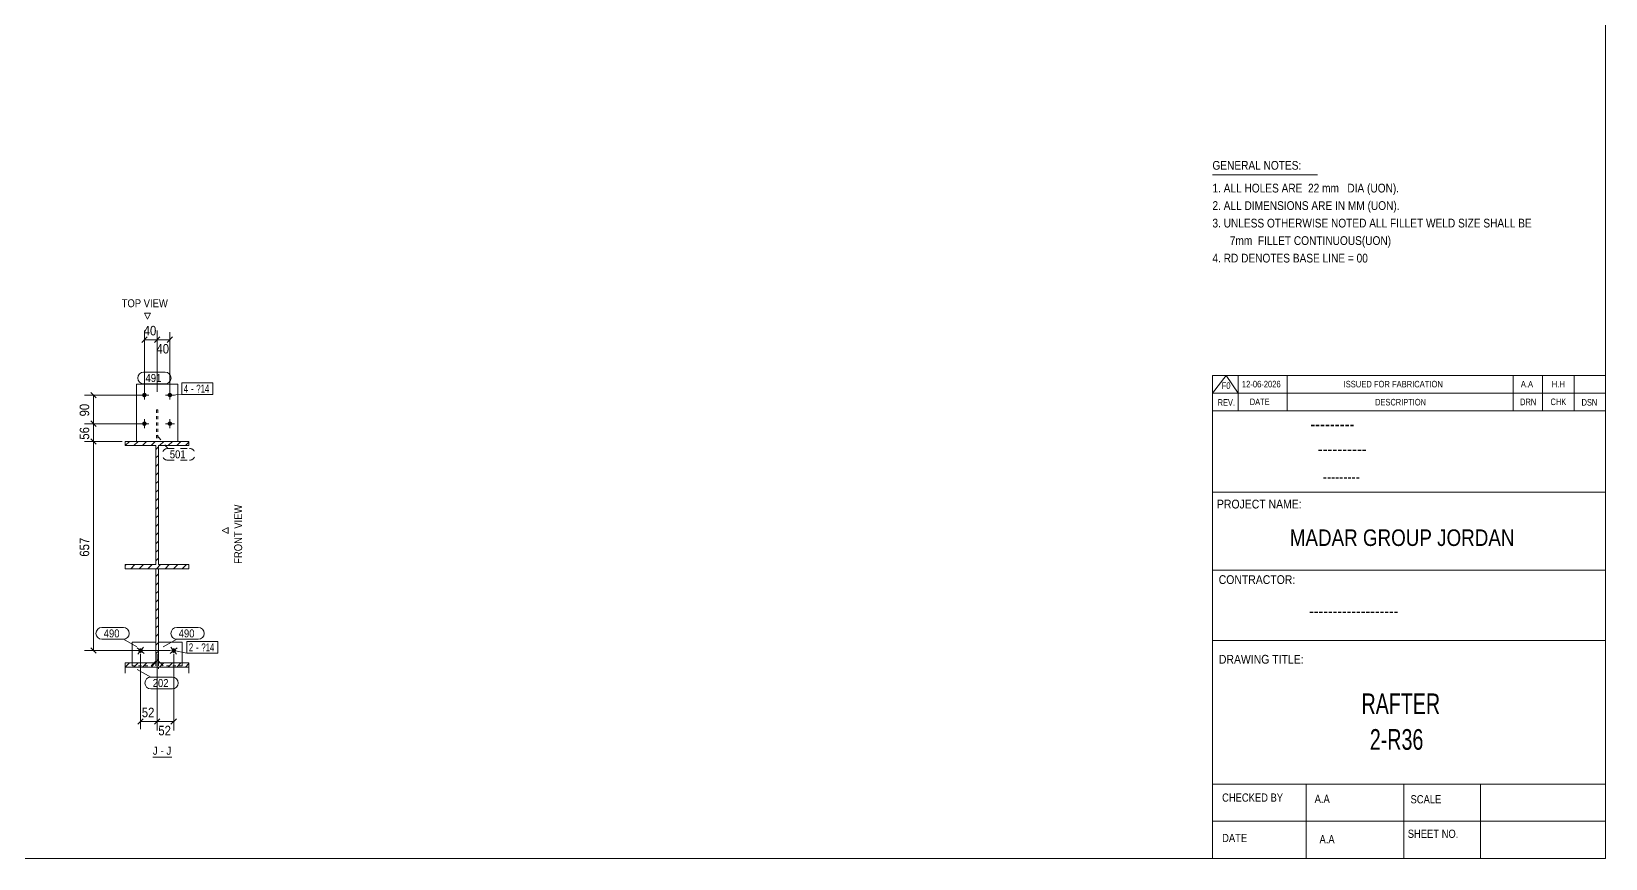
# Model space of a CAD drawing. Header units: millimetres. Extents: x 2 to 1174, y 1 to 825.
# Drawn here: x 679.4 to 1174, y 5 to 264.9 of the extents above; entities that cross this region are included whole.
import ezdxf

# ---------------------------------------------------------------- set-up
doc = ezdxf.new("R2010")
doc.units = ezdxf.units.MM
for name, pattern in [('XKITLINE00', [0]), ('XKITLINE01', [4, 1, -1, 1, -1]), ('XKITLINE02', [4, 2, -2])]:
    doc.linetypes.add(name, pattern=pattern)
for name, color, linetype, lineweight in [('Bolt', 3, 'Continuous', 0), ('BoltMark', 7, 'Continuous', 0), ('Dimensions', 7, 'Continuous', 0), ('DrawingSheet', 5, 'Continuous', 0), ('OtherObjectType', 7, 'Continuous', 0), ('Part', 2, 'Continuous', 0), ('PartMark', 7, 'Continuous', 0)]:
    doc.layers.add(name, color=color, linetype=linetype, lineweight=lineweight)
doc.styles.add('@ARIAL_UNICODE_MS_BOLD', font='ARIAL.TTF')
doc.styles.add('ARIAL', font='ARIAL.TTF')
doc.styles.add('ARIAL_NARROW', font='ARIALN.TTF')
doc.styles.add('COMIC_SANS_MS_BOLD', font='COMICBD.TTF')
doc.styles.add('SWIS721_EX_BT', font='ARIAL.TTF')
doc.styles.add('SWISSE', font='ARIAL.TTF')

# ---------------------------------------------------------------- blocks, each defined once
blk = doc.blocks.new('*A6')
at = {"layer": 'Part', "color": 7, "linetype": 'XKITLINE00', "lineweight": 0}
for p, q in [((708.93, 134.76), (710.23, 136.06)), ((708.93, 134.76), (708.93, 134.76)), ((711.62, 134.76), (712.92, 136.06)), ((714.31, 134.76), (715.61, 136.06)), ((717.01, 134.76), (718.31, 136.06)), ((718.53, 133.59), (719.33, 134.39)), ((719.7, 134.76), (721, 136.06)), ((722.4, 134.76), (723.7, 136.06)), ((725.09, 134.76), (726.39, 136.06)), ((727.79, 134.76), (728.93, 135.9)), ((718.53, 130.89), (719.33, 131.69)), ((718.53, 128.2), (719.33, 129)), ((718.53, 125.5), (719.33, 126.3)), ((718.53, 122.81), (719.33, 123.61)), ((718.53, 120.12), (719.33, 120.92)), ((718.53, 117.42), (719.33, 118.22)), ((718.53, 114.73), (719.33, 115.53)), ((718.53, 112.03), (719.33, 112.83)), ((718.53, 109.34), (719.33, 110.14)), ((718.53, 106.65), (719.33, 107.45)), ((718.53, 103.95), (719.33, 104.75)), ((718.53, 101.26), (719.33, 102.06)), ((718.53, 98.56), (719.33, 99.36)), ((708.93, 97.05), (709.24, 97.36)), ((710.64, 96.06), (711.94, 97.36)), ((713.33, 96.06), (714.63, 97.36)), ((716.03, 96.06), (717.33, 97.36)), ((718.72, 96.06), (720.02, 97.36)), ((721.41, 96.06), (722.71, 97.36)), ((724.11, 96.06), (725.41, 97.36)), ((726.8, 96.06), (728.1, 97.36))]:
    blk.add_line(p, q, dxfattribs=at)
blk = doc.blocks.new('*A7')
at = {"layer": 'Part', "color": 7, "linetype": 'XKITLINE00', "lineweight": 0}
for p, q in [((719.33, 94.45), (718.53, 93.65)), ((719.33, 91.75), (718.53, 90.95)), ((719.33, 89.06), (718.53, 88.26)), ((719.33, 86.36), (718.53, 85.56)), ((719.33, 83.67), (718.53, 82.87)), ((719.33, 80.98), (718.53, 80.18)), ((719.33, 78.28), (718.53, 77.48)), ((719.33, 75.59), (718.53, 74.79)), ((719.33, 72.89), (718.53, 72.09)), ((719.33, 70.2), (718.53, 69.4)), ((710.25, 66.51), (708.93, 65.19)), ((712.94, 66.51), (711.62, 65.19)), ((715.64, 66.51), (714.31, 65.19)), ((718.33, 66.51), (717.01, 65.19)), ((719.33, 67.51), (718.53, 66.71)), ((721.03, 66.51), (719.7, 65.19)), ((723.72, 66.51), (722.4, 65.19)), ((726.41, 66.51), (725.09, 65.19)), ((728.93, 66.33), (727.79, 65.19))]:
    blk.add_line(p, q, dxfattribs=at)
blk = doc.blocks.new('*A176')
at = {"layer": 'Bolt'}
blk.add_hatch(color=3, dxfattribs=at).paths.add_polyline_path([(713.27, 69.81), (713.24, 69.83), (713.22, 69.86), (713.2, 69.88), (713.18, 69.91), (713.16, 69.93), (713.14, 69.96), (713.12, 69.99), (713.1, 70.02), (713.09, 70.05), (713.07, 70.09), (713.06, 70.12), (713.05, 70.15), (713.04, 70.18), (713.04, 70.22), (713.03, 70.25), (713.03, 70.29), (713.03, 70.32), (713.03, 70.35), (713.03, 70.39), (713.03, 70.42), (713.04, 70.46), (713.04, 70.49), (713.05, 70.52), (713.06, 70.56), (713.07, 70.59), (713.09, 70.62), (713.1, 70.65), (713.12, 70.68), (713.13, 70.71), (713.15, 70.74), (713.17, 70.77), (713.2, 70.8), (713.22, 70.82), (713.24, 70.84), (713.27, 70.87), (713.3, 70.89), (713.32, 70.91), (713.35, 70.93), (713.38, 70.95), (713.41, 70.96), (713.44, 70.98), (713.47, 70.99), (713.51, 71), (713.54, 71.01), (713.57, 71.02), (713.61, 71.03), (713.64, 71.03), (713.67, 71.04), (713.71, 71.04), (713.74, 71.04), (713.78, 71.04), (713.81, 71.03), (713.85, 71.03), (713.88, 71.02), (713.91, 71.01), (713.95, 71), (713.98, 70.99), (714.01, 70.98), (714.04, 70.96), (714.07, 70.95), (714.1, 70.93), (714.13, 70.91), (714.16, 70.89), (714.18, 70.87), (714.21, 70.85), (714.23, 70.82), (714.26, 70.8), (714.28, 70.77), (714.3, 70.74), (714.32, 70.71), (714.34, 70.68), (714.35, 70.65), (714.37, 70.62), (714.38, 70.59), (714.39, 70.56), (714.4, 70.53), (714.41, 70.49), (714.42, 70.46), (714.42, 70.43), (714.42, 70.39), (714.43, 70.36), (714.43, 70.32), (714.42, 70.29), (714.42, 70.25), (714.42, 70.22), (714.41, 70.19), (714.4, 70.15), (714.39, 70.12), (714.38, 70.09), (714.37, 70.06), (714.35, 70.03), (714.34, 69.99), (714.32, 69.97), (714.3, 69.94), (714.28, 69.91), (714.26, 69.88), (714.23, 69.86), (714.21, 69.83), (714.18, 69.81), (714.16, 69.79), (714.13, 69.77), (714.1, 69.75), (714.07, 69.73), (714.04, 69.71), (714.01, 69.7), (713.98, 69.69), (713.95, 69.67), (713.91, 69.66), (713.88, 69.66), (713.85, 69.65), (713.81, 69.64), (713.78, 69.64), (713.75, 69.64), (713.71, 69.64), (713.68, 69.64), (713.64, 69.64), (713.61, 69.65), (713.57, 69.66), (713.54, 69.66), (713.51, 69.67), (713.48, 69.69), (713.44, 69.7), (713.41, 69.71), (713.38, 69.73), (713.35, 69.75), (713.32, 69.77), (713.3, 69.79)], flags=17)
at = {"layer": 'Bolt', "color": 3, "linetype": 'XKITLINE00', "lineweight": 0}
for p, q in [((714.83, 69.48), (712.62, 71.2)), ((712.87, 69.23), (714.59, 71.44))]:
    blk.add_line(p, q, dxfattribs=at)
blk = doc.blocks.new('*A177')
at = {"layer": 'Bolt'}
for points in [[(715.63, 150.63), (715.62, 150.59), (715.62, 150.56), (715.61, 150.53), (715.61, 150.49), (715.6, 150.46), (715.59, 150.43), (715.57, 150.39), (715.56, 150.36), (715.54, 150.33), (715.53, 150.3), (715.51, 150.27), (715.49, 150.25), (715.47, 150.22), (715.45, 150.19), (715.42, 150.17), (715.4, 150.14), (715.37, 150.12), (715.34, 150.1), (715.32, 150.08), (715.29, 150.06), (715.26, 150.05), (715.23, 150.03), (715.19, 150.02), (715.16, 150), (715.13, 149.99), (715.1, 149.98), (715.06, 149.98), (715.03, 149.97), (715, 149.97), (714.96, 149.96), (714.93, 149.96), (714.89, 149.96), (714.86, 149.97), (714.82, 149.97), (714.79, 149.98), (714.76, 149.98), (714.72, 149.99), (714.69, 150), (714.66, 150.02), (714.63, 150.03), (714.6, 150.05), (714.57, 150.06), (714.54, 150.08), (714.51, 150.1), (714.48, 150.12), (714.46, 150.14), (714.43, 150.17), (714.41, 150.19), (714.39, 150.22), (714.36, 150.25), (714.34, 150.27), (714.33, 150.3), (714.31, 150.33), (714.29, 150.36), (714.28, 150.39), (714.27, 150.43), (714.26, 150.46), (714.25, 150.49), (714.24, 150.53), (714.23, 150.56), (714.23, 150.59), (714.23, 150.63), (714.23, 150.66), (714.23, 150.7), (714.23, 150.73), (714.23, 150.77), (714.24, 150.8), (714.25, 150.83), (714.26, 150.87), (714.27, 150.9), (714.28, 150.93), (714.29, 150.96), (714.31, 150.99), (714.33, 151.02), (714.34, 151.05), (714.36, 151.08), (714.39, 151.11), (714.41, 151.13), (714.43, 151.16), (714.46, 151.18), (714.48, 151.2), (714.51, 151.22), (714.54, 151.24), (714.57, 151.26), (714.6, 151.28), (714.63, 151.3), (714.66, 151.31), (714.69, 151.32), (714.72, 151.33), (714.76, 151.34), (714.79, 151.35), (714.82, 151.36), (714.86, 151.36), (714.89, 151.36), (714.93, 151.36), (714.96, 151.36), (715, 151.36), (715.03, 151.36), (715.06, 151.35), (715.1, 151.34), (715.13, 151.33), (715.16, 151.32), (715.19, 151.31), (715.23, 151.3), (715.26, 151.28), (715.29, 151.26), (715.32, 151.24), (715.34, 151.22), (715.37, 151.2), (715.4, 151.18), (715.42, 151.16), (715.45, 151.13), (715.47, 151.11), (715.49, 151.08), (715.51, 151.05), (715.53, 151.02), (715.54, 150.99), (715.56, 150.96), (715.57, 150.93), (715.59, 150.9), (715.6, 150.87), (715.61, 150.83), (715.61, 150.8), (715.62, 150.77), (715.62, 150.73), (715.63, 150.7), (715.63, 150.66)], [(723.63, 150.63), (723.62, 150.59), (723.62, 150.56), (723.61, 150.53), (723.61, 150.49), (723.6, 150.46), (723.59, 150.43), (723.57, 150.39), (723.56, 150.36), (723.54, 150.33), (723.53, 150.3), (723.51, 150.27), (723.49, 150.25), (723.47, 150.22), (723.45, 150.19), (723.42, 150.17), (723.4, 150.14), (723.37, 150.12), (723.34, 150.1), (723.32, 150.08), (723.29, 150.06), (723.26, 150.05), (723.23, 150.03), (723.19, 150.02), (723.16, 150), (723.13, 149.99), (723.1, 149.98), (723.06, 149.98), (723.03, 149.97), (723, 149.97), (722.96, 149.96), (722.93, 149.96), (722.89, 149.96), (722.86, 149.97), (722.82, 149.97), (722.79, 149.98), (722.76, 149.98), (722.72, 149.99), (722.69, 150), (722.66, 150.02), (722.63, 150.03), (722.6, 150.05), (722.57, 150.06), (722.54, 150.08), (722.51, 150.1), (722.48, 150.12), (722.46, 150.14), (722.43, 150.17), (722.41, 150.19), (722.39, 150.22), (722.36, 150.25), (722.34, 150.27), (722.33, 150.3), (722.31, 150.33), (722.29, 150.36), (722.28, 150.39), (722.27, 150.43), (722.26, 150.46), (722.25, 150.49), (722.24, 150.53), (722.23, 150.56), (722.23, 150.59), (722.23, 150.63), (722.23, 150.66), (722.23, 150.7), (722.23, 150.73), (722.23, 150.77), (722.24, 150.8), (722.25, 150.83), (722.26, 150.87), (722.27, 150.9), (722.28, 150.93), (722.29, 150.96), (722.31, 150.99), (722.33, 151.02), (722.34, 151.05), (722.36, 151.08), (722.39, 151.11), (722.41, 151.13), (722.43, 151.16), (722.46, 151.18), (722.48, 151.2), (722.51, 151.22), (722.54, 151.24), (722.57, 151.26), (722.6, 151.28), (722.63, 151.3), (722.66, 151.31), (722.69, 151.32), (722.72, 151.33), (722.76, 151.34), (722.79, 151.35), (722.82, 151.36), (722.86, 151.36), (722.89, 151.36), (722.93, 151.36), (722.96, 151.36), (723, 151.36), (723.03, 151.36), (723.06, 151.35), (723.1, 151.34), (723.13, 151.33), (723.16, 151.32), (723.19, 151.31), (723.23, 151.3), (723.26, 151.28), (723.29, 151.26), (723.32, 151.24), (723.34, 151.22), (723.37, 151.2), (723.4, 151.18), (723.42, 151.16), (723.45, 151.13), (723.47, 151.11), (723.49, 151.08), (723.51, 151.05), (723.53, 151.02), (723.54, 150.99), (723.56, 150.96), (723.57, 150.93), (723.59, 150.9), (723.6, 150.87), (723.61, 150.83), (723.61, 150.8), (723.62, 150.77), (723.62, 150.73), (723.63, 150.7), (723.63, 150.66)], [(715.63, 141.63), (715.62, 141.59), (715.62, 141.56), (715.61, 141.53), (715.61, 141.49), (715.6, 141.46), (715.59, 141.43), (715.57, 141.39), (715.56, 141.36), (715.54, 141.33), (715.53, 141.3), (715.51, 141.27), (715.49, 141.25), (715.47, 141.22), (715.45, 141.19), (715.42, 141.17), (715.4, 141.14), (715.37, 141.12), (715.34, 141.1), (715.32, 141.08), (715.29, 141.06), (715.26, 141.05), (715.23, 141.03), (715.19, 141.02), (715.16, 141), (715.13, 140.99), (715.1, 140.98), (715.06, 140.98), (715.03, 140.97), (715, 140.97), (714.96, 140.96), (714.93, 140.96), (714.89, 140.96), (714.86, 140.97), (714.82, 140.97), (714.79, 140.98), (714.76, 140.98), (714.72, 140.99), (714.69, 141), (714.66, 141.02), (714.63, 141.03), (714.6, 141.05), (714.57, 141.06), (714.54, 141.08), (714.51, 141.1), (714.48, 141.12), (714.46, 141.14), (714.43, 141.17), (714.41, 141.19), (714.39, 141.22), (714.36, 141.25), (714.34, 141.27), (714.33, 141.3), (714.31, 141.33), (714.29, 141.36), (714.28, 141.39), (714.27, 141.43), (714.26, 141.46), (714.25, 141.49), (714.24, 141.53), (714.23, 141.56), (714.23, 141.59), (714.23, 141.63), (714.23, 141.66), (714.23, 141.7), (714.23, 141.73), (714.23, 141.77), (714.24, 141.8), (714.25, 141.83), (714.26, 141.87), (714.27, 141.9), (714.28, 141.93), (714.29, 141.96), (714.31, 141.99), (714.33, 142.02), (714.34, 142.05), (714.36, 142.08), (714.39, 142.11), (714.41, 142.13), (714.43, 142.16), (714.46, 142.18), (714.48, 142.2), (714.51, 142.22), (714.54, 142.24), (714.57, 142.26), (714.6, 142.28), (714.63, 142.3), (714.66, 142.31), (714.69, 142.32), (714.72, 142.33), (714.76, 142.34), (714.79, 142.35), (714.82, 142.36), (714.86, 142.36), (714.89, 142.36), (714.93, 142.36), (714.96, 142.36), (715, 142.36), (715.03, 142.36), (715.06, 142.35), (715.1, 142.34), (715.13, 142.33), (715.16, 142.32), (715.19, 142.31), (715.23, 142.3), (715.26, 142.28), (715.29, 142.26), (715.32, 142.24), (715.34, 142.22), (715.37, 142.2), (715.4, 142.18), (715.42, 142.16), (715.45, 142.13), (715.47, 142.11), (715.49, 142.08), (715.51, 142.05), (715.53, 142.02), (715.54, 141.99), (715.56, 141.96), (715.57, 141.93), (715.59, 141.9), (715.6, 141.87), (715.61, 141.83), (715.61, 141.8), (715.62, 141.77), (715.62, 141.73), (715.63, 141.7), (715.63, 141.66)], [(723.63, 141.63), (723.62, 141.59), (723.62, 141.56), (723.61, 141.53), (723.61, 141.49), (723.6, 141.46), (723.59, 141.43), (723.57, 141.39), (723.56, 141.36), (723.54, 141.33), (723.53, 141.3), (723.51, 141.27), (723.49, 141.25), (723.47, 141.22), (723.45, 141.19), (723.42, 141.17), (723.4, 141.14), (723.37, 141.12), (723.34, 141.1), (723.32, 141.08), (723.29, 141.06), (723.26, 141.05), (723.23, 141.03), (723.19, 141.02), (723.16, 141), (723.13, 140.99), (723.1, 140.98), (723.06, 140.98), (723.03, 140.97), (723, 140.97), (722.96, 140.96), (722.93, 140.96), (722.89, 140.96), (722.86, 140.97), (722.82, 140.97), (722.79, 140.98), (722.76, 140.98), (722.72, 140.99), (722.69, 141), (722.66, 141.02), (722.63, 141.03), (722.6, 141.05), (722.57, 141.06), (722.54, 141.08), (722.51, 141.1), (722.48, 141.12), (722.46, 141.14), (722.43, 141.17), (722.41, 141.19), (722.39, 141.22), (722.36, 141.25), (722.34, 141.27), (722.33, 141.3), (722.31, 141.33), (722.29, 141.36), (722.28, 141.39), (722.27, 141.43), (722.26, 141.46), (722.25, 141.49), (722.24, 141.53), (722.23, 141.56), (722.23, 141.59), (722.23, 141.63), (722.23, 141.66), (722.23, 141.7), (722.23, 141.73), (722.23, 141.77), (722.24, 141.8), (722.25, 141.83), (722.26, 141.87), (722.27, 141.9), (722.28, 141.93), (722.29, 141.96), (722.31, 141.99), (722.33, 142.02), (722.34, 142.05), (722.36, 142.08), (722.39, 142.11), (722.41, 142.13), (722.43, 142.16), (722.46, 142.18), (722.48, 142.2), (722.51, 142.22), (722.54, 142.24), (722.57, 142.26), (722.6, 142.28), (722.63, 142.3), (722.66, 142.31), (722.69, 142.32), (722.72, 142.33), (722.76, 142.34), (722.79, 142.35), (722.82, 142.36), (722.86, 142.36), (722.89, 142.36), (722.93, 142.36), (722.96, 142.36), (723, 142.36), (723.03, 142.36), (723.06, 142.35), (723.1, 142.34), (723.13, 142.33), (723.16, 142.32), (723.19, 142.31), (723.23, 142.3), (723.26, 142.28), (723.29, 142.26), (723.32, 142.24), (723.34, 142.22), (723.37, 142.2), (723.4, 142.18), (723.42, 142.16), (723.45, 142.13), (723.47, 142.11), (723.49, 142.08), (723.51, 142.05), (723.53, 142.02), (723.54, 141.99), (723.56, 141.96), (723.57, 141.93), (723.59, 141.9), (723.6, 141.87), (723.61, 141.83), (723.61, 141.8), (723.62, 141.77), (723.62, 141.73), (723.63, 141.7), (723.63, 141.66)]]:
    blk.add_hatch(color=3, dxfattribs=at).paths.add_polyline_path(points, flags=17)
at = {"layer": 'Bolt', "color": 3, "linetype": 'XKITLINE00', "lineweight": 0}
for p, q in [((716.33, 150.66), (713.53, 150.66)), ((714.93, 152.06), (714.93, 149.26)), ((724.33, 150.66), (721.53, 150.66)), ((722.93, 152.06), (722.93, 149.26)), ((716.33, 141.66), (713.53, 141.66)), ((714.93, 143.06), (714.93, 140.26)), ((724.33, 141.66), (721.53, 141.66)), ((722.93, 143.06), (722.93, 140.26))]:
    blk.add_line(p, q, dxfattribs=at)
blk = doc.blocks.new('*A178')
at = {"layer": 'Bolt'}
blk.add_hatch(color=3, dxfattribs=at).paths.add_polyline_path([(723.72, 70.91), (723.75, 70.93), (723.78, 70.95), (723.81, 70.96), (723.84, 70.98), (723.88, 70.99), (723.91, 71), (723.94, 71.01), (723.97, 71.02), (724.01, 71.03), (724.04, 71.03), (724.08, 71.04), (724.11, 71.04), (724.15, 71.04), (724.18, 71.04), (724.21, 71.03), (724.25, 71.03), (724.28, 71.02), (724.31, 71.01), (724.35, 71), (724.38, 70.99), (724.41, 70.98), (724.44, 70.96), (724.47, 70.95), (724.5, 70.93), (724.53, 70.91), (724.56, 70.89), (724.58, 70.87), (724.61, 70.84), (724.63, 70.82), (724.66, 70.8), (724.68, 70.77), (724.7, 70.74), (724.72, 70.71), (724.74, 70.68), (724.75, 70.65), (724.77, 70.62), (724.78, 70.59), (724.79, 70.56), (724.8, 70.52), (724.81, 70.49), (724.82, 70.46), (724.82, 70.42), (724.82, 70.39), (724.83, 70.35), (724.83, 70.32), (724.82, 70.29), (724.82, 70.25), (724.82, 70.22), (724.81, 70.18), (724.8, 70.15), (724.79, 70.12), (724.78, 70.09), (724.77, 70.05), (724.75, 70.02), (724.74, 69.99), (724.72, 69.96), (724.7, 69.93), (724.68, 69.91), (724.66, 69.88), (724.63, 69.86), (724.61, 69.83), (724.58, 69.81), (724.56, 69.79), (724.53, 69.77), (724.5, 69.75), (724.47, 69.73), (724.44, 69.71), (724.41, 69.7), (724.38, 69.69), (724.35, 69.67), (724.31, 69.66), (724.28, 69.66), (724.25, 69.65), (724.21, 69.64), (724.18, 69.64), (724.14, 69.64), (724.11, 69.64), (724.07, 69.64), (724.04, 69.64), (724.01, 69.65), (723.97, 69.66), (723.94, 69.66), (723.91, 69.67), (723.87, 69.69), (723.84, 69.7), (723.81, 69.71), (723.78, 69.73), (723.75, 69.75), (723.72, 69.77), (723.7, 69.79), (723.67, 69.81), (723.64, 69.83), (723.62, 69.86), (723.6, 69.88), (723.57, 69.91), (723.55, 69.94), (723.53, 69.97), (723.52, 69.99), (723.5, 70.03), (723.49, 70.06), (723.47, 70.09), (723.46, 70.12), (723.45, 70.15), (723.44, 70.19), (723.44, 70.22), (723.43, 70.25), (723.43, 70.29), (723.43, 70.32), (723.43, 70.36), (723.43, 70.39), (723.43, 70.43), (723.44, 70.46), (723.44, 70.49), (723.45, 70.53), (723.46, 70.56), (723.47, 70.59), (723.49, 70.62), (723.5, 70.65), (723.52, 70.68), (723.54, 70.71), (723.56, 70.74), (723.58, 70.77), (723.6, 70.8), (723.62, 70.82), (723.64, 70.85), (723.67, 70.87), (723.7, 70.89)], flags=17)
at = {"layer": 'Bolt', "color": 3, "linetype": 'XKITLINE00', "lineweight": 0}
for p, q in [((723.02, 69.48), (725.23, 71.2)), ((723.27, 71.44), (724.99, 69.23))]:
    blk.add_line(p, q, dxfattribs=at)
blk = doc.blocks.new('*A179')
at = {"layer": 'Part', "color": 2, "linetype": 'XKITLINE00', "lineweight": 0}
for p, q in [((708.93, 134.76), (708.93, 136.06)), ((708.93, 136.06), (728.93, 136.06)), ((718.53, 134.76), (708.93, 134.76)), ((718.53, 97.36), (718.53, 134.76)), ((728.93, 134.76), (719.33, 134.76)), ((719.33, 134.76), (719.33, 97.36)), ((728.93, 136.06), (728.93, 134.76)), ((708.93, 96.06), (708.93, 97.36)), ((708.93, 97.36), (718.53, 97.36)), ((728.93, 96.06), (708.93, 96.06)), ((719.33, 97.36), (728.93, 97.36)), ((728.93, 97.36), (728.93, 96.06))]:
    blk.add_line(p, q, dxfattribs=at)
blk = doc.blocks.new('*A180')
at = {"layer": 'Part', "color": 7, "linetype": 'XKITLINE01', "lineweight": 0}
for p, q in [((719.18, 146.06), (718.68, 146.06)), ((718.68, 146.06), (718.68, 136.06)), ((719.18, 146.06), (719.18, 136.06)), ((719.18, 136.06), (718.68, 136.06))]:
    blk.add_line(p, q, dxfattribs=at)
blk = doc.blocks.new('*A181')
at = {"layer": 'Part', "color": 2, "linetype": 'XKITLINE00', "lineweight": 0}
for p, q in [((718.53, 73.04), (711.03, 73.04)), ((711.03, 66.51), (711.03, 73.04)), ((718, 66.51), (718.53, 67.04))]:
    blk.add_line(p, q, dxfattribs=at)
at = {"layer": 'Part', "color": 7, "linetype": 'XKITLINE01', "lineweight": 0}
for p, q in [((718.53, 67.04), (718.53, 73.04)), ((711.03, 65.54), (711.03, 66.51)), ((711.03, 65.54), (717.03, 65.54)), ((717.03, 65.54), (718, 66.51))]:
    blk.add_line(p, q, dxfattribs=at)
blk = doc.blocks.new('*A182')
at = {"layer": 'Part', "color": 2, "linetype": 'XKITLINE00', "lineweight": 0}
for p, q in [((712.43, 136.06), (712.43, 154.06)), ((712.43, 154.06), (725.43, 154.06)), ((725.43, 136.06), (725.43, 154.06))]:
    blk.add_line(p, q, dxfattribs=at)
at = {"layer": 'Part', "color": 7, "linetype": 'XKITLINE01', "lineweight": 0}
blk.add_line((712.43, 136.06), (725.43, 136.06), dxfattribs=at)
blk = doc.blocks.new('*A183')
at = {"layer": 'Part', "color": 2, "linetype": 'XKITLINE00', "lineweight": 0}
for p, q in [((719.33, 73.04), (726.83, 73.04)), ((726.83, 66.51), (726.83, 73.04)), ((719.85, 66.51), (719.33, 67.04))]:
    blk.add_line(p, q, dxfattribs=at)
at = {"layer": 'Part', "color": 7, "linetype": 'XKITLINE01', "lineweight": 0}
for p, q in [((719.33, 67.04), (719.33, 73.04)), ((720.83, 65.54), (719.85, 66.51)), ((726.83, 65.54), (720.83, 65.54)), ((726.83, 65.54), (726.83, 66.51))]:
    blk.add_line(p, q, dxfattribs=at)
blk = doc.blocks.new('*A184')
at = {"layer": 'Part', "color": 2, "linetype": 'XKITLINE00', "lineweight": 0}
for p, q in [((718.53, 66.51), (718.53, 96.06)), ((718.53, 96.06), (719.33, 96.06)), ((719.33, 96.06), (719.33, 96.06)), ((719.33, 96.06), (719.33, 66.51)), ((708.93, 63.24), (708.93, 66.51)), ((708.93, 66.51), (718.53, 66.51)), ((728.93, 65.19), (708.93, 65.19)), ((719.33, 66.51), (728.93, 66.51)), ((728.93, 66.51), (728.93, 63.24))]:
    blk.add_line(p, q, dxfattribs=at)
at = {"layer": 'Part', "color": 7, "linetype": 'XKITLINE01', "lineweight": 0}
for p, q in [((718.53, 66.51), (718.53, 64.57)), ((719.33, 66.51), (719.33, 65.19)), ((719.33, 65.19), (719.33, 64.57))]:
    blk.add_line(p, q, dxfattribs=at)
blk = doc.blocks.new('*A213')
at = {"layer": 'DrawingSheet', "color": 5, "linetype": 'XKITLINE00', "lineweight": 0}
for p, q in [((1174, 5), (1174, 825)), ((5, 5), (1174, 5))]:
    blk.add_line(p, q, dxfattribs=at)
blk = doc.blocks.new('*A215')
at = {"layer": 'OtherObjectType', "color": 7, "linetype": 'XKITLINE00', "lineweight": 0}
blk.add_line((1050.5, 219.82), (1083.5, 219.82), dxfattribs=at)
at = {"layer": 'OtherObjectType', "color": 7, "style": 'ARIAL_NARROW', "width": 1.008832}
for s, p in [('GENERAL NOTES:', (1050.5, 221.47)), ('1. ALL HOLES ARE  22 mm   DIA (UON).', (1050.5, 214.32)), ('2. ALL DIMENSIONS ARE IN MM (UON).', (1050.5, 208.82)), ('3. UNLESS OTHERWISE NOTED ALL FILLET WELD SIZE SHALL BE', (1050.5, 203.32)), ('7mm  FILLET CONTINUOUS(UON)', (1055.95, 197.82)), ('4. RD DENOTES BASE LINE = 00', (1050.5, 192.32))]:
    blk.add_text(s, height=2.75, dxfattribs=at).set_placement(p)
blk = doc.blocks.new('*A216')
at = {"layer": 'OtherObjectType', "color": 7, "linetype": 'XKITLINE00', "lineweight": 0}
for p, q in [((1050.5, 156.76), (1174, 156.76)), ((1050.5, 151.21), (1054.82, 156.76)), ((1050.5, 151.21), (1050.5, 156.76)), ((1054.82, 156.76), (1058.53, 151.21)), ((1058.53, 151.21), (1058.53, 156.76)), ((1073.97, 151.21), (1073.97, 156.76)), ((1144.98, 151.21), (1144.98, 156.76)), ((1154.24, 151.21), (1154.24, 156.76)), ((1164.12, 151.21), (1164.12, 156.76)), ((1174, 151.21), (1174, 156.76)), ((1050.5, 151.21), (1174, 151.21)), ((1050.5, 145.65), (1050.5, 151.21)), ((1054.21, 151.21), (1174, 151.21)), ((1058.53, 145.65), (1058.53, 151.21)), ((1073.97, 145.65), (1073.97, 151.21)), ((1144.98, 145.65), (1144.98, 151.21)), ((1154.24, 145.65), (1154.24, 151.21)), ((1164.12, 145.65), (1164.12, 151.21)), ((1174, 145.65), (1174, 151.21))]:
    blk.add_line(p, q, dxfattribs=at)
at = {"layer": 'OtherObjectType', "color": 7, "style": 'ARIAL_NARROW'}
for s, height, width, p in [('F0', 2.058, 1.008832, (1053.4, 152.59)), ('12-06-2026', 2.058, 1.008832, (1059.76, 153.06)), ('ISSUED FOR FABRICATION', 2.0583, 1.008832, (1091.71, 153.06)), ('A.A', 2.058, 1.008832, (1147.4, 153.06)), ('H.H', 2.058, 1.008832, (1157.13, 153.06)), ('REV.', 2.058, 0.907949, (1052.13, 147.31)), ('DATE', 2.058, 0.907949, (1062.23, 147.5)), ('DESCRIPTION', 2.0583, 0.907949, (1101.61, 147.39)), ('DRN', 2.058, 0.907949, (1147.17, 147.47)), ('CHK', 2.058, 0.907949, (1156.72, 147.5)), ('DSN', 2.058, 0.907949, (1166.47, 147.35))]:
    blk.add_text(s, height=height, dxfattribs=dict(at, width=width)).set_placement(p)
blk = doc.blocks.new('*A218')
at = {"layer": 'OtherObjectType', "color": 2, "linetype": 'XKITLINE00', "lineweight": 0}
for p, q in [((1050.5, 145.65), (1174, 145.65)), ((1050.5, 5), (1050.5, 145.64)), ((1173.98, 145.64), (1174, 5)), ((1174, 120.14), (1050.5, 120.14)), ((1050.5, 95.63), (1174, 95.63)), ((1174, 73.49), (1050.5, 73.49)), ((1174, 28.4), (1050.5, 28.4)), ((1079.94, 28.4), (1079.94, 5)), ((1110.62, 5), (1110.62, 28.4)), ((1134.75, 5), (1134.75, 28.4)), ((1174, 16.7), (1050.5, 16.7)), ((1174, 5), (1050.5, 5))]:
    blk.add_line(p, q, dxfattribs=at)
at = {"layer": 'OtherObjectType', "color": 4, "style": '@ARIAL_UNICODE_MS_BOLD', "width": 0.85}
blk.add_text('---------', height=3.9, dxfattribs=at).set_placement((1081.23, 139.59))
at = {"layer": 'OtherObjectType', "color": 7, "style": 'ARIAL', "width": 0.85}
for s, height, p in [('----------', 3.9, (1083.56, 131.77)), ('---------', 3.25, (1085.21, 123.31))]:
    blk.add_text(s, height=height, dxfattribs=at).set_placement(p)
at = {"layer": 'OtherObjectType', "color": 3, "width": 0.85}
for s, style, p in [('PROJECT NAME:', 'SWIS721_EX_BT', (1051.92, 115.01)), ('CONTRACTOR:', 'SWISSE', (1052.47, 91.27)), ('DRAWING TITLE:', 'SWIS721_EX_BT', (1052.53, 66.24))]:
    blk.add_text(s, height=2.7618, dxfattribs=dict(at, style=style)).set_placement(p)
at = {"layer": 'OtherObjectType', "color": 7, "width": 0.85}
for s, height, p in [('MADAR GROUP JORDAN', 5.2, (1074.79, 103.23)), ('CHECKED BY', 2.592, (1053.53, 22.86)), ('A.A', 2.592, (1082.61, 22.45)), ('SCALE', 2.592, (1112.74, 22.33)), ('DATE', 2.592, (1053.54, 10.16)), ('A.A', 2.592, (1084.14, 9.76)), ('SHEET NO.', 2.592, (1111.87, 11.49))]:
    blk.add_text(s, height=height, dxfattribs=at).set_placement(p)
at = {"layer": 'OtherObjectType', "color": 1}
for s, height, style, width, p in [('-------------------', 3.9, 'COMIC_SANS_MS_BOLD', 0.85, (1080.87, 80.86)), ('RAFTER', 6.5, 'ARIAL', 0.68, (1097.34, 50.37)), ('2-R36', 6.5, 'ARIAL', 0.68, (1099.95, 39.17))]:
    blk.add_text(s, height=height, dxfattribs=dict(at, style=style, width=width)).set_placement(p)
blk = doc.blocks.new('*A400')
at = {"layer": 'Dimensions', "color": 7, "linetype": 'XKITLINE00', "lineweight": 0}
for p, q in [((707.93, 136.06), (696.08, 136.06)), ((698.08, 136.91), (699.78, 135.21)), ((698.93, 70.34), (698.93, 136.06)), ((723.13, 70.34), (696.08, 70.34)), ((698.08, 71.19), (699.78, 69.49))]:
    blk.add_line(p, q, dxfattribs=at)
at = {"layer": 'Dimensions', "color": 3}
for p in [(698.93, 136.06), (698.93, 70.34)]:
    blk.add_point(p, dxfattribs=at)
at = {"layer": 'Dimensions', "color": 3, "style": 'ARIAL', "width": 0.85}
blk.add_text('657', height=3, rotation=90.0002, dxfattribs=at).set_placement((697.58, 99.86))
blk = doc.blocks.new('*A401')
at = {"layer": 'Dimensions', "color": 7, "linetype": 'XKITLINE00', "lineweight": 0}
for p, q in [((713.93, 141.66), (696.08, 141.66)), ((698.08, 142.51), (699.78, 140.81)), ((698.93, 136.06), (698.93, 141.66)), ((707.93, 136.06), (696.08, 136.06)), ((698.08, 136.91), (699.78, 135.21))]:
    blk.add_line(p, q, dxfattribs=at)
at = {"layer": 'Dimensions', "color": 3}
for p in [(698.93, 141.66), (698.93, 136.06)]:
    blk.add_point(p, dxfattribs=at)
at = {"layer": 'Dimensions', "color": 3, "style": 'ARIAL', "width": 0.85}
blk.add_text('56', height=3, rotation=90.0002, dxfattribs=at).set_placement((697.58, 136.64))
blk = doc.blocks.new('*A402')
at = {"layer": 'Dimensions', "color": 7, "linetype": 'XKITLINE00', "lineweight": 0}
for p, q in [((713.93, 150.66), (696.08, 150.66)), ((698.08, 151.51), (699.78, 149.81)), ((698.93, 141.66), (698.93, 150.66)), ((713.93, 141.66), (696.08, 141.66)), ((698.08, 142.51), (699.78, 140.81))]:
    blk.add_line(p, q, dxfattribs=at)
at = {"layer": 'Dimensions', "color": 3}
for p in [(698.93, 150.66), (698.93, 141.66)]:
    blk.add_point(p, dxfattribs=at)
at = {"layer": 'Dimensions', "color": 3, "style": 'ARIAL', "width": 0.85}
blk.add_text('90', height=3, rotation=90.0002, dxfattribs=at).set_placement((697.58, 143.94))
blk = doc.blocks.new('*A403')
at = {"layer": 'Dimensions', "color": 7, "linetype": 'XKITLINE00', "lineweight": 0}
for p, q in [((713.73, 69.34), (713.73, 45.66)), ((718.93, 69.34), (718.93, 45.66)), ((714.58, 48.91), (712.88, 47.21)), ((713.73, 48.06), (718.93, 48.06)), ((719.78, 48.91), (718.08, 47.21))]:
    blk.add_line(p, q, dxfattribs=at)
at = {"layer": 'Dimensions', "color": 3}
for p in [(713.73, 48.06), (718.93, 48.06)]:
    blk.add_point(p, dxfattribs=at)
at = {"layer": 'Dimensions', "color": 3, "style": 'ARIAL', "width": 0.85}
blk.add_text('52', height=3, dxfattribs=at).set_placement((714.1, 49.41))
blk = doc.blocks.new('*A404')
at = {"layer": 'Dimensions', "color": 7, "linetype": 'XKITLINE00', "lineweight": 0}
for p, q in [((718.93, 69.34), (718.93, 45.21)), ((724.13, 69.34), (724.13, 45.21)), ((719.78, 48.91), (718.08, 47.21)), ((718.93, 48.06), (724.13, 48.06)), ((724.98, 48.91), (723.28, 47.21))]:
    blk.add_line(p, q, dxfattribs=at)
at = {"layer": 'Dimensions', "color": 3}
for p in [(718.93, 48.06), (724.13, 48.06)]:
    blk.add_point(p, dxfattribs=at)
at = {"layer": 'Dimensions', "color": 3, "style": 'ARIAL', "width": 0.85}
blk.add_text('52', height=3, dxfattribs=at).set_placement((719.3, 43.71))
blk = doc.blocks.new('*A405')
at = {"layer": 'Dimensions', "color": 7, "linetype": 'XKITLINE00', "lineweight": 0}
for p, q in [((715.78, 168.91), (714.08, 167.21)), ((714.93, 151.66), (714.93, 170.91)), ((719.78, 168.91), (718.08, 167.21)), ((718.93, 151.66), (718.93, 170.91)), ((714.93, 168.06), (718.93, 168.06))]:
    blk.add_line(p, q, dxfattribs=at)
at = {"layer": 'Dimensions', "color": 3}
for p in [(714.93, 168.06), (718.93, 168.06)]:
    blk.add_point(p, dxfattribs=at)
at = {"layer": 'Dimensions', "color": 3, "style": 'ARIAL', "width": 0.85}
blk.add_text('40', height=3, dxfattribs=at).set_placement((714.7, 169.41))
blk = doc.blocks.new('*A406')
at = {"layer": 'Dimensions', "color": 7, "linetype": 'XKITLINE00', "lineweight": 0}
for p, q in [((719.78, 168.91), (718.08, 167.21)), ((718.93, 151.66), (718.93, 170.46)), ((723.78, 168.91), (722.08, 167.21)), ((722.93, 151.66), (722.93, 170.46)), ((718.93, 168.06), (722.93, 168.06))]:
    blk.add_line(p, q, dxfattribs=at)
at = {"layer": 'Dimensions', "color": 3}
for p in [(718.93, 168.06), (722.93, 168.06)]:
    blk.add_point(p, dxfattribs=at)
at = {"layer": 'Dimensions', "color": 3, "style": 'ARIAL', "width": 0.85}
blk.add_text('40', height=3, dxfattribs=at).set_placement((718.7, 163.71))
blk = doc.blocks.new('*A407')
at = {"layer": 'BoltMark', "color": 7, "linetype": 'XKITLINE00', "lineweight": 0}
for p, q in [((726.69, 154.51), (736.38, 154.51)), ((726.69, 150.81), (726.69, 154.51)), ((736.38, 150.81), (736.38, 154.51)), ((722.93, 150.66), (726.69, 150.81)), ((726.69, 150.81), (736.38, 150.81))]:
    blk.add_line(p, q, dxfattribs=at)
at = {"layer": 'BoltMark', "color": 3, "style": 'ARIAL_NARROW', "width": 0.85}
for s, p in [('4', (727.29, 151.41)), ('?14', (731.22, 151.41)), ('-', (729.56, 151.41))]:
    blk.add_text(s, height=2.5, dxfattribs=at).set_placement(p)
blk = doc.blocks.new('*A408')
at = {"layer": 'BoltMark', "color": 7, "linetype": 'XKITLINE00', "lineweight": 0}
for p, q in [((724.13, 70.34), (728.29, 69.52)), ((728.29, 73.22), (737.98, 73.22)), ((728.29, 69.52), (728.29, 73.22)), ((728.29, 69.52), (737.98, 69.52)), ((737.98, 69.52), (737.98, 73.22))]:
    blk.add_line(p, q, dxfattribs=at)
at = {"layer": 'BoltMark', "color": 3, "style": 'ARIAL_NARROW', "width": 0.85}
for s, p in [('2', (728.89, 70.12)), ('-', (731.16, 70.12)), ('?14', (732.82, 70.12))]:
    blk.add_text(s, height=2.5, dxfattribs=at).set_placement(p)
blk = doc.blocks.new('*A409')
at = {"layer": 'PartMark', "color": 7, "linetype": 'XKITLINE00', "lineweight": 0}
for p, q in [((725.1, 77.6), (731.86, 77.6)), ((720.86, 71.51), (725.1, 73.9)), ((725.1, 73.9), (731.86, 73.9))]:
    blk.add_line(p, q, dxfattribs=at)
for centre, start, end in [((725.1, 75.75), 90, 270), ((731.86, 75.75), 270, 90)]:
    blk.add_arc(centre, 1.85, start, end, dxfattribs=at)
at = {"layer": 'PartMark', "color": 3, "style": 'ARIAL', "width": 0.85}
blk.add_text('490', height=2.5, dxfattribs=at).set_placement((725.7, 74.5))
blk = doc.blocks.new('*A410')
at = {"layer": 'PartMark', "color": 7, "linetype": 'XKITLINE00', "lineweight": 0}
for p, q in [((712.7, 64.39), (716.94, 62)), ((716.94, 62), (723.7, 62)), ((716.94, 58.3), (723.7, 58.3))]:
    blk.add_line(p, q, dxfattribs=at)
for centre, start, end in [((716.94, 60.15), 90, 270), ((723.7, 60.15), 270, 90)]:
    blk.add_arc(centre, 1.85, start, end, dxfattribs=at)
at = {"layer": 'PartMark', "color": 3, "style": 'ARIAL', "width": 0.85}
blk.add_text('202', height=2.5, dxfattribs=at).set_placement((717.54, 58.9))
blk = doc.blocks.new('*A411')
at = {"layer": 'PartMark', "color": 7, "linetype": 'XKITLINE02', "lineweight": 0}
for p, q in [((718.81, 138.09), (722.31, 133.88)), ((722.31, 133.88), (729.07, 133.88)), ((722.31, 130.18), (729.07, 130.18))]:
    blk.add_line(p, q, dxfattribs=at)
for centre, start, end in [((722.31, 132.03), 90, 270), ((729.07, 132.03), 270, 90)]:
    blk.add_arc(centre, 1.85, start, end, dxfattribs=at)
at = {"layer": 'PartMark', "color": 3, "style": 'ARIAL', "width": 0.85}
blk.add_text('501', height=2.5, dxfattribs=at).set_placement((722.91, 130.78))
blk = doc.blocks.new('*A412')
at = {"layer": 'PartMark', "color": 7, "linetype": 'XKITLINE00', "lineweight": 0}
for p, q in [((701.55, 77.6), (708.31, 77.6)), ((701.55, 73.9), (708.31, 73.9)), ((712.56, 71.51), (708.31, 73.9))]:
    blk.add_line(p, q, dxfattribs=at)
for centre, start, end in [((701.55, 75.75), 90, 270), ((708.31, 75.75), 270, 90)]:
    blk.add_arc(centre, 1.85, start, end, dxfattribs=at)
at = {"layer": 'PartMark', "color": 3, "style": 'ARIAL', "width": 0.85}
blk.add_text('490', height=2.5, dxfattribs=at).set_placement((702.15, 74.5))
blk = doc.blocks.new('*A413')
at = {"layer": 'PartMark', "color": 7, "linetype": 'XKITLINE00', "lineweight": 0}
for p, q in [((714.68, 157.86), (721.44, 157.86)), ((714.68, 154.16), (721.44, 154.16))]:
    blk.add_line(p, q, dxfattribs=at)
for centre, start, end in [((714.68, 156.01), 90, 270), ((721.44, 156.01), 270, 90)]:
    blk.add_arc(centre, 1.85, start, end, dxfattribs=at)
at = {"layer": 'PartMark', "color": 3, "style": 'ARIAL', "width": 0.85}
blk.add_text('491', height=2.5, dxfattribs=at).set_placement((715.28, 154.76))
blk = doc.blocks.new('*A414')
at = {"layer": 'OtherObjectType', "color": 7, "linetype": 'XKITLINE00', "lineweight": 0}
for p, q in [((715.93, 174.51), (714.99, 176.39)), ((714.99, 176.39), (716.87, 176.39)), ((716.87, 176.39), (715.93, 174.51)), ((715.93, 174.51), (715.93, 174.51)), ((739.38, 108.06), (741.26, 109)), ((741.26, 109), (741.26, 107.13)), ((741.26, 107.13), (739.38, 108.06)), ((739.38, 108.06), (739.38, 108.06)), ((717.58, 36.86), (723.53, 36.86))]:
    blk.add_line(p, q, dxfattribs=at)
at = {"layer": 'OtherObjectType', "color": 7, "style": 'ARIAL', "width": 0.85}
for s, p in [('TOP VIEW', (707.78, 178.26)), ('J', (717.58, 37.61)), ('J', (721.86, 37.61)), ('-', (720, 37.61))]:
    blk.add_text(s, height=2.5, dxfattribs=at).set_placement(p)
blk.add_text('FRONT VIEW', height=2.5, rotation=90, dxfattribs=at).set_placement((745.63, 97.6))

msp = doc.modelspace()

# ---------------------------------------------------------------- block references
at = {"lineweight": 0}
for name in ['*A213', '*A215', '*A405', '*A406', '*A182', '*A413', '*A407', '*A216', '*A402', '*A177', '*A180', '*A218', '*A401', '*A400', '*A6', '*A179', '*A411', '*A184', '*A7', '*A412', '*A409', '*A181', '*A176', '*A403', '*A404', '*A183', '*A178', '*A408', '*A410']:
    msp.add_blockref(name, (0, 0), dxfattribs=at)
at = {"layer": 'OtherObjectType', "lineweight": 0}
msp.add_blockref('*A414', (0, 0), dxfattribs=at)

doc.saveas('drawing.dxf')
